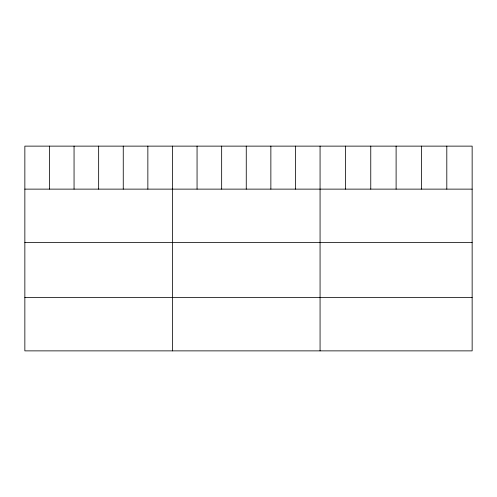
<?xml version="1.0" encoding="UTF-8"?>
<svg xmlns="http://www.w3.org/2000/svg" width="497" height="497" viewBox="0 0 497 497"><rect width="100%" height="100%" fill="white"/><g stroke="black" fill="none" stroke-linecap="round" stroke-linejoin="round"><path stroke-width="0.75" d="M472.15 189.127L472.15 350.87L24.85 350.87L24.85 146.13L472.15 146.13L472.15 189.127L24.85 189.127M24.85 242.499L472.15 242.499M24.85 297.492L472.15 297.492M446.803 146.13L446.803 189.127M421.456 146.13L421.456 189.127M396.109 146.13L396.109 189.127M370.762 146.13L370.762 189.127M345.415 146.13L345.415 189.127M320.068 146.13L320.068 350.87M295.466 146.13L295.466 189.127M270.865 146.13L270.865 189.127M246.263 146.13L246.263 189.127M221.662 146.13L221.662 189.127M197.06 146.13L197.06 189.127M172.459 146.13L172.459 350.87M147.857 146.13L147.857 189.127M123.256 146.13L123.256 189.127M98.654 146.13L98.654 189.127M74.053 146.13L74.053 189.127M49.451 146.13L49.451 189.127"/></g></svg>
